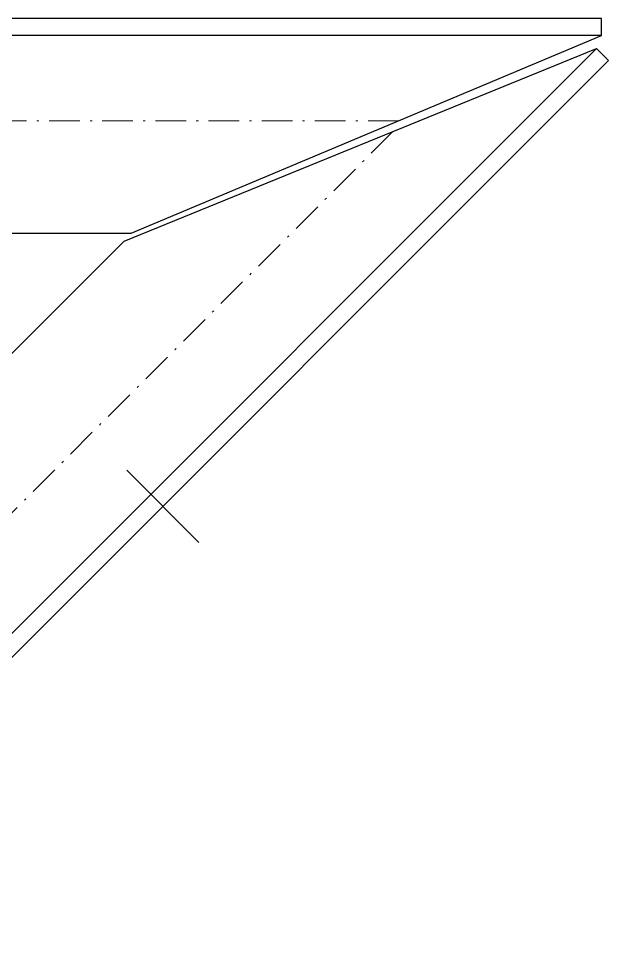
# Model space of a CAD drawing. Extents: x 200306 to 244369, y -126880 to -87343.
# Drawn here: x 211248.1 to 211421.3, y -117044.2 to -116772.8 of the extents above; entities that cross this region are included whole.
import ezdxf

# ---------------------------------------------------------------- set-up
doc = ezdxf.new("R2010")
doc.units = 0
doc.header["$MEASUREMENT"] = 0
doc.linetypes.add('DashDot', pattern=[15.6, 9, -3, 0.6, -3])
doc.layers.get('0').update_dxf_attribs({"linetype": 'CONTINUOUS', "lineweight": 25})

msp = doc.modelspace()

# ---------------------------------------------------------------- linework, layer by layer
at = {"color": 4, "linetype": 'Continuous', "lineweight": 30}
msp.add_line((211417.72074, -116781.60922), (210700.00736, -117499.3226), dxfattribs=at)
at = {"color": 2, "linetype": 'DashDot', "lineweight": 15}
for p, q in [((211359.66944, -116802.82242), (209068.77019, -116802.82242)), ((211357.98241, -116805.99221), (210689.64459, -117474.33003))]:
    msp.add_line(p, q, dxfattribs=at)
at = {"color": 7, "linetype": 'Continuous', "lineweight": 30}
for points in [[(211419.1522, -116772.82242), (209009.28743, -116772.82242)], [(211419.1522, -116777.82242), (211419.1522, -116772.82242)], [(211281.1522, -116835.82242), (211419.1522, -116777.82242)], [(211279.12781, -116838.17776), (211417.72074, -116781.60922)], [(211417.72074, -116781.60922), (211421.25628, -116785.14475)], [(211421.25628, -116785.14475), (210703.54289, -117502.85813)], [(209147.28743, -116835.82242), (211281.1522, -116835.82242)], [(210675.96573, -117441.33984), (211279.12781, -116838.17776)]]:
    msp.add_lwpolyline(points, dxfattribs=at)
at = {"color": 4, "linetype": 'Continuous', "lineweight": 30}
msp.add_lwpolyline([(211419.1522, -116777.82242), (209009.28743, -116777.82242)], dxfattribs=at)
at = {"color": 3, "linetype": 'Continuous', "lineweight": 20}
msp.add_lwpolyline([(211301.04812, -116926.56611), (211279.83492, -116905.3529)], dxfattribs=at)

doc.saveas('drawing.dxf')
